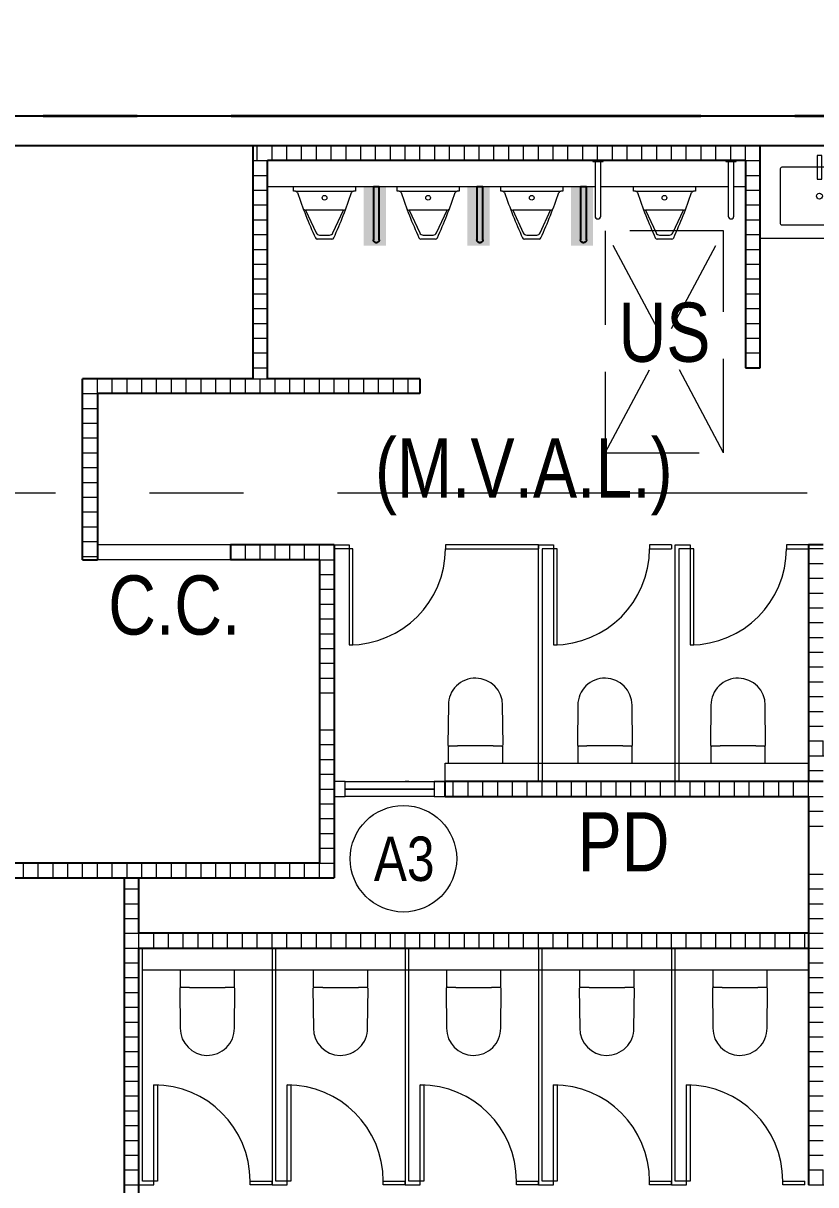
# Model space of a CAD drawing. Header units: millimetres. Extents: x 833576263 to 1668046980, y 817519639 to 1636103653.
# Drawn here: x 834017258 to 834022615, y 818109477 to 818117328 of the extents above; entities that cross this region are included whole.
import ezdxf
from ezdxf.enums import TextEntityAlignment as Align

# ---------------------------------------------------------------- set-up
doc = ezdxf.new("R2010")
doc.units = ezdxf.units.MM
doc.header["$LTSCALE"] = 100
doc.header["$MEASUREMENT"] = 0
doc.linetypes.add('R_P_Grid$0$CENTER', pattern=[50.8, 31.75, -6.35, 6.35, -6.35])
doc.linetypes.add('R_P_LG$0$HIDDEN', pattern=[9.525, 6.35, -3.175])
doc.layers.get('Defpoints').update_dxf_attribs({"color": 170})
doc.layers.add('C_DWG1002P00L0LGGBP$0$C_IMPERMEABLE', color=7, linetype='Continuous', true_color=0xfff0ff)
doc.layers.add('R_P_Grid$0$Defpoints-1', color=5, linetype='Continuous', plot=False)
for name, color, linetype, lineweight in [('R_P_Grid$0$RDA0251-LG', 6, 'R_P_Grid$0$CENTER', 18), ('R_P_Grid$0$RDA9101', 2, 'R_P_Grid$0$CENTER', 35), ('R_P_Grid$0$RDA9101_21A', 2, 'R_P_Grid$0$CENTER', 35), ('R_P_Grid$0$RDA9101_P46A', 2, 'R_P_Grid$0$CENTER', 35), ('R_P_LG$0$RDA04011', 4, 'Continuous', 25), ('R_P_LG$0$RDA04031', 3, 'Continuous', 25), ('R_P_LG$0$RDA0506', 7, 'Continuous', 18), ('R_P_LG$0$RDA0621', 7, 'Continuous', 13), ('R_P_LG$0$RDA0624', 7, 'Continuous', 13), ('R_P_LG$0$RDA2202', 3, 'Continuous', 25), ('R_P_LG$0$RDA2203', 11, 'Continuous', 25), ('R_P_LG$0$RDA2301', 7, 'Continuous', 18), ('R_P_LG$0$RDA3151', 1, 'Continuous', 18), ('R_P_LG$0$RDA7401', 4, 'Continuous', 18), ('R_P_LG$0$RDA8301', 7, 'Continuous', 18)]:
    doc.layers.add(name, color=color, linetype=linetype, lineweight=lineweight)
doc.layers.add('R_P_LG$0$7-SANI', color=4, linetype='Continuous')
doc.layers.add('X-REF', color=7, linetype='Continuous')
doc.styles.add('R_P_LG$0$Arial', font='arial.ttf', dxfattribs={"width": 0.8})
doc.styles.add('R_P_LG$0$romans', font='arial.ttf', dxfattribs={"width": 0.8})

# ---------------------------------------------------------------- blocks, each defined once
blk = doc.blocks.new('R_P_Grid')
at = {"layer": 'R_P_Grid$0$Defpoints-1'}
blk.add_lwpolyline([(834116993, 818077298.7), (834126573.4, 818091401.7), (834130474, 818097143.7), (834143758.4, 818116699.7), (833974486.8, 818116699.7, 0.053492), (833969964, 818084413.7), (833969890, 818040226.7), (833984641, 818026700), (834067586.5, 818026987.1), (834108001, 818027127, -0.149865)], format="xyb", close=True, dxfattribs=at)
at = {"layer": 'R_P_Grid$0$RDA0251-LG'}
blk.add_line((834144477.3, 818114151.7), (833964515, 818114151.7), dxfattribs=at)
at = {"layer": 'R_P_Grid$0$RDA9101', "flags": 128}
blk.add_lwpolyline([(833974486.8, 818116699.7, -0.169964), (834030052, 818200999.7), (834029850, 818232686.7), (834045337, 818251945.7), (834236230, 818252048.7), (834176136, 818164362.7), (834143758.4, 818116699.7)], format="xyb", dxfattribs=at)
at = {"layer": 'R_P_Grid$0$RDA9101_21A'}
blk.add_lwpolyline([(834116993, 818077298.7), (834130474, 818097143.7), (834143758.4, 818116699.7), (833974486.8, 818116699.7, 0.053492), (833969964, 818084413.7), (833969890, 818040226.7), (833984641, 818026700), (834067586.5, 818026987.1), (834108001, 818027127, -0.149865)], format="xyb", close=True, dxfattribs=at)
at = {"layer": 'R_P_Grid$0$RDA9101_P46A'}
blk.add_lwpolyline([(834116993, 818077298.7), (834130474, 818097143.7), (834143758.4, 818116699.7), (833974486.8, 818116699.7, 0.053492), (833969964, 818084413.7), (833969890, 818040226.7), (833969957.4, 818008440.1, 0.055554), (834021539.8, 818015825.8, -0.033277), (834067877.4, 818024578), (834068728.4, 818017529.2, 0.016181), (834046498.6, 818014112.4, 0.157973), (834065282.7, 817978992.6, 0.138118), (834075161, 817973700.8, 0.071995), (834091040.6, 817972530.6, 0.072374), (834117284.3, 817982913.2, -0.01704), (834113742.4, 817988285.2), (834114198.4, 817992921.6, 0.145882), (834113708.6, 817995445.6, -0.036519), (834108440.4, 818007620.1, -0.199728), (834109168.7, 818019975.9, -0.020845), (834108001, 818027127, -0.149865)], format="xyb", close=True, dxfattribs=at)
blk = doc.blocks.new('R_P_LG$0$P46A_Sanit_Partition - 900 _W_  x 1600 _D_ x 2200 _H_ _ 650 x2050 _DOOR_-6221170-LG_F _5_000 Mpd_')
at = {"layer": 'R_P_LG$0$RDA7401'}
for p, q in [((-53.8, 1650), (47.8, 1650)), ((-53.8, 50), (-53.8, 1650)), ((47.8, 1650), (47.8, 1624.6)), ((846.2, 1650), (697.8, 1650)), ((697.8, 1650), (697.8, 1624.6)), ((846.2, 1650), (846.2, 1624.6)), ((-28.4, 1624.6), (-28.4, 50)), ((47.8, 1624.6), (-28.4, 1624.6)), ((73.2, 1624.6), (47.8, 1624.6)), ((47.8, 1624.6), (47.8, 974.6)), ((73.2, 974.6), (73.2, 1624.6)), ((697.8, 1624.6), (846.2, 1624.6)), ((47.8, 974.6), (73.2, 974.6)), ((-28.4, 50), (-53.8, 50)), ((-53.8, 50), (-28.4, 50)), ((-28.4, 50), (846.2, 50))]:
    blk.add_line(p, q, dxfattribs=at)
blk.add_arc((47.8, 1624.6), 650, 270, 0, dxfattribs=at)
blk = doc.blocks.new('R_P_LG$0$P46A_Sanit_W_M_W_C - RDA_SANIT_W_M_W_C-1171572-LG_F _5_000 Mpd_')
at = {"layer": 'R_P_LG$0$RDA7401'}
for p, q in [((-183.9, 0), (-183.9, -115)), ((183.9, -115), (183.9, 0)), ((-186.3, -124.1), (-183.3, -391.8)), ((-183.9, -115), (-177.2, -115)), ((-178.6, -115), (-120.1, -115)), ((-120.1, -118.8), (-120.1, -115)), ((121.4, -118.8), (-120.1, -118.8)), ((121.4, -115), (181.4, -115)), ((121.4, -115), (121.4, -118.8)), ((177.2, -115), (183.9, -115)), ((183.3, -391.8), (186.3, -124.1))]:
    blk.add_line(p, q, dxfattribs=at)
for start, end in [(180, 269.09757), (269.09757, 0)]:
    blk.add_arc((0, -391.8), 183.3, start, end, dxfattribs=at)
for centre, start_param, end_param in [((-177.2, -124.1), 1.570796, 3.141593), ((177.2, -124.1), 0, 1.570796)]:
    blk.add_ellipse(centre, major_axis=(9.1, 0), ratio=1, start_param=start_param, end_param=end_param, dxfattribs=at)
blk = doc.blocks.new('R_P_LG$0$P46A_Sanit_Partition - 900 _W_  x 1600 _D_ x 2200 _H_ _ 650 x2050 _DOOR_-V95-LG_F _5_000 Mpd_')
at = {"layer": 'R_P_LG$0$RDA7401'}
for p, q in [((-28.4, -50), (-53.8, -50)), ((-53.8, -50), (-53.8, -1650)), ((-53.8, -50), (-28.4, -50)), ((-28.4, -1624.6), (-28.4, -50)), ((-28.4, -50), (846.2, -50)), ((47.8, -974.6), (73.2, -974.6)), ((47.8, -1624.6), (47.8, -974.6)), ((73.2, -974.6), (73.2, -1624.6)), ((47.8, -1624.6), (-28.4, -1624.6)), ((73.2, -1624.6), (47.8, -1624.6)), ((47.8, -1650), (47.8, -1624.6)), ((697.8, -1624.6), (846.2, -1624.6)), ((697.8, -1650), (697.8, -1624.6)), ((846.2, -1650), (846.2, -1624.6)), ((-53.8, -1650), (47.8, -1650)), ((846.2, -1650), (697.8, -1650))]:
    blk.add_line(p, q, dxfattribs=at)
blk.add_arc((47.8, -1624.6), 650, 0, 90, dxfattribs=at)
blk = doc.blocks.new('R_P_LG$0$P46A_Sanit_Urinal - RDA_SANIT_Urinal-1173893-LG_F _5_000 Mpd_')
at = {"layer": 'R_P_LG$0$RDA7401'}
for p, q in [((834015809.3, 818089098.3), (834015809.3, 818089111.3)), ((834015809.3, 818089111.3), (834015840, 818089111.3)), ((834015809.3, 818089098.3), (834015809.3, 818088705.2)), ((834015840, 818089111.3), (834015840, 818088692.2)), ((834015679, 818089029.6), (834015526.7, 818088958.6)), ((834015679, 818088773.9), (834015679, 818089029.6)), ((834015484.1, 818088851.9), (834015484.1, 818088951.3)), ((834015512, 818088935.5), (834015512, 818088867.9)), ((834015526.7, 818088844.8), (834015679, 818088773.9)), ((834015809.3, 818088692.2), (834015809.3, 818088705.2)), ((834015840, 818088692.2), (834015809.3, 818088692.2))]:
    blk.add_line(p, q, dxfattribs=at)
for centre, radius, start, end in [((834016746.6, 818086239.3), 2998.9, 108.41036, 114.70381), ((834015794.9, 818089098.3), 14.3, 288.41036, 0), ((834016746.6, 818091570.3), 3004.7, 245.34801, 251.62732)]:
    blk.add_arc(centre, radius, start, end, dxfattribs=at)
for centre, major_axis, start_param, end_param in [((834015703.6, 818089025.7), (-7.7, 23.7), 0.360703, 1.101496), ((834015499.9, 818088949.3), (-10.5, 11.9), 5.990287, 7.007246), ((834015537.4, 818088935.5), (24.8, 5.5), 1.788866, 2.923523), ((834015499.9, 818088853.8), (-15.5, 3.4), 0.337804, 1.355667), ((834015537.4, 818088867.9), (0, 25.4), 1.570796, 2.705453), ((834015703.6, 818088777.7), (7.7, 23.7), 2.040097, 2.780889), ((834015795, 818088705.2), (14.3, 0), 0, 1.250133)]:
    blk.add_ellipse(centre, major_axis=major_axis, ratio=1, start_param=start_param, end_param=end_param, dxfattribs=at)
blk.add_ellipse((834015763.8, 818088901.7), major_axis=(0, 15.9), ratio=1, dxfattribs=at)
blk = doc.blocks.new('R_P_LG$0$RDA_SANIT_Urinal_Division - RDA_SANIT_Urinal_Division-7745025-LG_F _5_000 Mpd_')
at = {"layer": 'Defpoints'}
for p, q in [((-20, 0), (-20, -360)), ((-20, 0), (20, 0)), ((20, -360), (20, 0))]:
    blk.add_line(p, q, dxfattribs=at)
blk.add_open_spline([(20, -360), (20, -361.7), (19.7, -364.4), (18.5, -367.7), (17.6, -369.6), (16.6, -371.1), (15.6, -372.5), (14.5, -373.9), (13.2, -375), (11.8, -376.2), (10, -377.4), (7.7, -378.5), (4.4, -379.7), (0, -380.2), (-4.4, -379.7), (-7.7, -378.5), (-10, -377.4), (-11.8, -376.2), (-13.2, -375), (-14.5, -373.9), (-15.9, -372.2), (-17.1, -370.4), (-18, -368.9), (-18.7, -367.3), (-19.7, -364.4), (-20, -361.7), (-20, -360)], degree=3, knots=[0, 0, 0, 0, 0.083333, 0.125, 0.166667, 0.1875, 0.208333, 0.25, 0.270833, 0.291667, 0.333333, 0.375, 0.416667, 0.5, 0.583333, 0.625, 0.666667, 0.708333, 0.729167, 0.75, 0.791667, 0.833333, 0.854167, 0.875, 0.916667, 1, 1, 1, 1], dxfattribs=at)
blk = doc.blocks.new('R_P_LG$0$AP_600')
at = {"layer": 'R_P_LG$0$RDA3151'}
for points in [[(0, 0), (75, 0), (75, 100), (0, 100)], [(75, 50), (75, 100), (675, 100), (675, 50)], [(675, 0), (750, 0), (750, 100), (675, 100)], [(75, 0), (75, 50), (675, 50), (675, 0)]]:
    blk.add_lwpolyline(points, close=True, dxfattribs=at)
blk = doc.blocks.new('R_P_LG$0$WB-2')
at = {"layer": 'R_P_LG$0$RDA7401'}
blk.add_lwpolyline([(30, -265), (400, -265, 0.414214), (410, -255), (410, 255, 0.414214), (400, 265), (30, 265, 0.414214), (20, 255), (20, -255, 0.414214)], format="xyb", close=True, dxfattribs=at)
blk.add_circle((215, 0), 20, dxfattribs=at)
blk = doc.blocks.new('R_P_LG$0$F-2')
at = {"layer": 'R_P_LG$0$RDA7401'}
blk.add_lwpolyline([(-15, -200), (15, -200), (15, -40), (-15, -40)], close=True, dxfattribs=at)
blk = doc.blocks.new('*U595')
at = {"layer": 'R_P_LG$0$7-SANI'}
blk.add_blockref('R_P_LG$0$F-2', (0, 205.8), dxfattribs=at)
at = {"layer": 'R_P_LG$0$7-SANI', "rotation": 270}
blk.add_blockref('R_P_LG$0$WB-2', (0, 105.8), dxfattribs=at)
blk = doc.blocks.new('*U596')
at = {"layer": 'R_P_LG$0$RDA7401', "color": 0, "linetype": 'ByBlock', "lineweight": -2, "transparency": 16777216}
for p in [(0, 0), (650, 0), (1300, 0), (1950, 0)]:
    blk.add_blockref('*U595', p, dxfattribs=at)
blk = doc.blocks.new('R_P_LG')
at = {"layer": 'R_P_LG$0$RDA0621'}
h = blk.add_hatch(dxfattribs=at)
h.set_pattern_fill('_USER', color=256, scale=100, double=1, pattern_type=0)
h.set_pattern_definition([(0, (834022140, 818116399.7), (0, 100), []), (90, (834022140, 818116399.7), (-100, 6e-15), [])])
h.paths.add_polyline_path([(834022240, 818116499.7), (834018810, 818116499.7), (834018810, 818116399.7), (834022140, 818116399.7), (834022140, 818114999.7), (834022240, 818114999.7)])
h = blk.add_hatch(dxfattribs=at)
h.set_pattern_fill('_USER', color=256, scale=100, double=1, pattern_type=0)
h.set_pattern_definition([(0, (834018910, 818116399.7), (0, 100), []), (90, (834018910, 818116399.7), (-100, 6e-15), [])])
h.paths.add_polyline_path([(834018910, 818116404.7), (834018810, 818116404.7), (834018810, 818114999.7), (834018910, 818114999.7)])
h = blk.add_hatch(dxfattribs=at)
h.set_pattern_fill('_USER', color=256, scale=100, double=1, pattern_type=0)
h.set_pattern_definition([(0, (834017760, 818114824.7), (0, 100), []), (90, (834017760, 818114824.7), (-100, 6e-15), [])])
h.paths.add_polyline_path([(834019940, 818114924.7), (834017660, 818114924.7), (834017660, 818113701.7), (834017760, 818113701.7), (834017760, 818114824.7), (834019940, 818114824.7)])
h = blk.add_hatch(dxfattribs=at)
h.set_pattern_fill('_USER', color=256, scale=100, double=1, pattern_type=0)
h.set_pattern_definition([(0, (834019260, 818113701.7), (0, 100), []), (90, (834019260, 818113701.7), (-100, 6e-15), [])])
h.paths.add_polyline_path([(834019360, 818113801.7), (834018660, 818113801.7), (834018660, 818113701.7), (834019260, 818113701.7), (834019260, 818112773.2786), (834019360, 818112773.2786)])
h = blk.add_hatch(dxfattribs=at)
h.set_pattern_fill('_USER', color=256, scale=100, double=1, pattern_type=0)
h.set_pattern_definition([(0, (834022665, 818112376.7), (0, 100), []), (90, (834022665, 818112376.7), (-100, 6e-15), [])])
h.paths.add_polyline_path([(834025040, 818112476.7), (834023840, 818112476.7), (834023740, 818112476.7), (834022665, 818112476.7), (834022665, 818113801.7), (834022565, 818113801.7), (834022565, 818112201.7), (834022665, 818112201.7), (834022665, 818112376.7), (834023360, 818112376.7), (834023460, 818112376.7), (834025040, 818112376.7)])
h = blk.add_hatch(dxfattribs=at)
h.set_pattern_fill('_USER', color=256, scale=100, double=1, pattern_type=0)
h.set_pattern_definition([(0, (834019260, 818111651.7), (0, 100), []), (90, (834019260, 818111651.7), (-100, 6e-15), [])])
h.paths.add_polyline_path([(834013040, 818111551.7), (834019360, 818111551.7), (834019360, 818112618.2786), (834019260, 818112618.2786), (834019260, 818111651.7), (834013040, 818111651.7)])
h = blk.add_hatch(dxfattribs=at)
h.set_pattern_fill('_USER', color=256, scale=100, double=1, pattern_type=0)
h.set_pattern_definition([(0, (834022565, 818112101.7), (0, 100), []), (90, (834022565, 818112101.7), (-100, 6e-15), [])])
h.paths.add_polyline_path([(834022665, 818112201.7), (834020110, 818112201.7), (834020110, 818112101.7), (834022565, 818112101.7), (834022565, 818111828.2786), (834022665, 818111828.2786)])
h = blk.add_hatch(dxfattribs=at)
h.set_pattern_fill('_USER', color=256, scale=100, double=1, pattern_type=0)
h.set_pattern_definition([(0, (834022565, 818109476.7), (0, 100), []), (90, (834022565, 818109476.7), (-100, 6e-15), [])])
h.paths.add_polyline_path([(834024990, 818109676.7), (834023440, 818109676.7), (834023440, 818109576.7), (834022665, 818109576.7), (834022665, 818111640.2786), (834022565, 818111640.2786), (834022565, 818109476.7), (834023740, 818109476.7), (834023840, 818109476.7), (834024990, 818109476.7)])
h = blk.add_hatch(dxfattribs=at)
h.set_pattern_fill('_USER', color=256, scale=100, double=1, pattern_type=0)
h.set_pattern_definition([(0, (834018040, 818111176.7), (0, 100), []), (90, (834018040, 818111176.7), (-100, 6e-15), [])])
h.paths.add_polyline_path([(834017940, 818109001.7), (834018040, 818109001.7), (834018040, 818111076.7), (834022565, 818111076.7), (834022565, 818111176.7), (834018040, 818111176.7), (834018040, 818111551.7), (834017940, 818111551.7)])
at = {"layer": 'R_P_LG$0$RDA0624', "lineweight": 18}
h = blk.add_hatch(dxfattribs=at)
h.set_pattern_fill('DOTS', color=4, scale=90, angle=45, style=0)
h.set_pattern_definition([(45, (0, 0), (-50.513940681, 151.541822043), [0, -142.875])])
edge = h.paths.add_edge_path()
edge.add_arc((834065390, 818020126.7), 13000, 75, 90)
edge.add_line((834065390, 818033126.7), (833989233.5977, 818033126.7))
edge.add_arc((833989233.5977, 818040126.7), 7000, 227.47847394, 269.99999999, ccw=False)
edge.add_line((833984502.5276, 818034967.5358), (833978583.9299, 818040395.0234))
edge.add_arc((833983315, 818045554.1877), 7000, 180, 227.47847394, ccw=False)
edge.add_line((833976315, 818045554.1877), (833976315, 818098726.7))
edge.add_arc((833983314.9761, 818098726.7099), 6999.9761, 115.841715, 180.00008101, ccw=False)
edge.add_line((833980263.7812, 818105026.7), (834002230.1033, 818105026.7))
edge.add_line((834002230.1033, 818105026.7), (834002230.4132, 818116699.7))
edge.add_line((834002230.4132, 818116699.7), (833958315, 818116699.7))
edge.add_line((833958315, 818116699.7), (833958315, 818110699.7))
edge.add_line((833958315, 818110699.7), (833963315, 818110699.7))
edge.add_arc((833963315, 818103699.7), 7000, 0, 90, ccw=False)
edge.add_line((833970315, 818103699.7), (833970315, 818045554.1877))
edge.add_arc((833983315, 818045554.1877), 13000, 180, 227.47847393)
edge.add_line((833974528.727, 818035972.8826), (833980447.3247, 818030545.395))
edge.add_arc((833989233.5977, 818040126.7), 13000, 227.47847393, 270)
edge.add_line((833989233.5977, 818027126.7), (834065245.1822, 818027126.7))
edge.add_arc((834065245.1822, 818019026.7), 8100, 75, 90, ccw=False)
edge.add_line((834067341.6165, 818026850.6992), (834090782.7579, 818020569.6643))
edge.add_arc((834094147.4055, 818033126.7), 13000, 255, 270)
edge.add_line((834094147.4055, 818020126.7), (834118759.2741, 818020126.7))
edge.add_arc((834118759.2741, 818033126.7), 13000, 270, 282.26165437)
edge.add_line((834121520.1679, 818020423.257), (834124956.9903, 818021170.1963))
edge.add_arc((834126677.2395, 818013254.9741), 8100, 20.44433993, 102.26165437, ccw=False)
edge.add_arc((834190761.1764, 818035930.696), 59878.7776, 183.670517332, 199.356395537, ccw=False)
edge.add_line((834131005.2286, 818032097.3284), (834127870.7181, 818029996.4247))
edge.add_line((834127870.7181, 818029996.4247), (834126362.9837, 818029715.8154))
edge.add_arc((834117071.8823, 818047426.7), 20000, 270, 297.68143099, ccw=False)
edge.add_line((834117071.8823, 818027426.7), (834089164.0869, 818027426.7))
edge.add_arc((834089164.0869, 818033426.7), 6000, 255.00000001, 270, ccw=False)
edge.add_line((834087611.1726, 818027631.1451), (834068754.6476, 818032683.7357))
at = {"layer": 'R_P_LG$0$RDA0506'}
blk.add_circle((834019828.1947, 818111680.4468), 360, dxfattribs=at)
at = {"layer": 'R_P_LG$0$RDA0621'}
blk.add_line((834018810, 818114924.7), (834018910, 818114924.7), dxfattribs=at)
at = {"layer": 'R_P_LG$0$RDA2202'}
for p, q in [((834143758.4296, 818116699.7), (834008274.4841, 818116699.7)), ((834143380.7882, 818116499.7), (834008290, 818116499.7))]:
    blk.add_line(p, q, dxfattribs=at)
at = {"layer": 'R_P_LG$0$RDA2203'}
for p, q in [((834018810, 818116499.7), (834018810, 818114924.7)), ((834022240, 818116499.7), (834018810, 818116499.7)), ((834022240, 818114999.7), (834022240, 818116499.7)), ((834018910, 818114924.7), (834018910, 818116399.7)), ((834022140, 818116399.7), (834018910, 818116399.7)), ((834022140, 818116399.7), (834022140, 818114999.7)), ((834022140, 818114999.7), (834022240, 818114999.7)), ((834017660, 818113701.7), (834017660, 818114924.7)), ((834018810, 818114924.7), (834017660, 818114924.7)), ((834019940, 818114924.7), (834018910, 818114924.7)), ((834019940, 818114924.7), (834019940, 818114824.7)), ((834017760, 818114824.7), (834017760, 818113701.7)), ((834019940, 818114824.7), (834017760, 818114824.7)), ((834019360, 818113801.7), (834018660, 818113801.7)), ((834018660, 818113801.7), (834018660, 818113701.7)), ((834019360, 818113801.7), (834019360, 818111551.7)), ((834022565, 818113801.7), (834022565, 818112201.7)), ((834022665, 818113801.7), (834022565, 818113801.7)), ((834017660, 818113701.7), (834017760, 818113701.7)), ((834019260, 818113701.7), (834018660, 818113701.7)), ((834019260, 818113701.7), (834019260, 818111651.7)), ((834022665, 818112201.7), (834020110, 818112201.7)), ((834020110, 818112101.7), (834020110, 818112201.7)), ((834020110, 818112101.7), (834022565, 818112101.7)), ((834022565, 818112101.7), (834022565, 818109476.7)), ((834019260, 818111651.7), (834013040, 818111651.7)), ((834013040, 818111551.7), (834019360, 818111551.7)), ((834017940, 818111551.7), (834017940, 818109001.7)), ((834018040, 818111176.7), (834018040, 818111551.7)), ((834022565, 818111176.7), (834018040, 818111176.7)), ((834018040, 818111076.7), (834022565, 818111076.7)), ((834018040, 818109001.7), (834018040, 818111076.7))]:
    blk.add_line(p, q, dxfattribs=at)
at = {"layer": 'R_P_LG$0$RDA2301'}
for p, q in [((834018660, 818113801.7), (834017760, 818113801.7)), ((834018660, 818113701.7), (834017760, 818113701.7))]:
    blk.add_line(p, q, dxfattribs=at)
at = {"layer": 'R_P_LG$0$RDA7401'}
for p, q in [((834021107.5, 818116399.7), (834021107.5, 818116394.7)), ((834021107.5, 818116399.7), (834021142.5, 818116399.7)), ((834021107.5, 818116394.7), (834021142.5, 818116394.7)), ((834021123.5, 818116394.7), (834021123.5, 818116024.7)), ((834021142.5, 818116399.7), (834021177.5, 818116399.7)), ((834021142.5, 818116394.7), (834021177.5, 818116394.7)), ((834021161.5, 818116024.7), (834021161.5, 818116394.7)), ((834021177.5, 818116394.7), (834021177.5, 818116399.7)), ((834022007.5, 818116399.7), (834022007.5, 818116394.7)), ((834022007.5, 818116399.7), (834022042.5, 818116399.7)), ((834022007.5, 818116394.7), (834022042.5, 818116394.7)), ((834022023.5, 818116394.7), (834022023.5, 818116024.7)), ((834022042.5, 818116399.7), (834022077.5, 818116399.7)), ((834022042.5, 818116394.7), (834022077.5, 818116394.7)), ((834022061.5, 818116024.7), (834022061.5, 818116394.7)), ((834022077.5, 818116394.7), (834022077.5, 818116399.7)), ((834018910, 818116224.7), (834021123.5, 818116224.7)), ((834021161.5, 818116224.7), (834022023.5, 818116224.7)), ((834022061.5, 818116224.7), (834022140, 818116224.7)), ((834022240, 818115874.7), (834024990, 818115874.7)), ((834019360, 818113801.7), (834019461.6, 818113801.7)), ((834019461.6, 818113776.3), (834019360, 818113776.3)), ((834019461.6, 818113801.7), (834019461.6, 818113776.3)), ((834019487, 818113776.3), (834019461.6, 818113776.3)), ((834019461.6, 818113776.3), (834019461.6, 818113126.3)), ((834019487, 818113126.3), (834019487, 818113776.3)), ((834020740, 818113801.7), (834020111.6, 818113801.7)), ((834020111.6, 818113801.7), (834020111.6, 818113776.3)), ((834020111.6, 818113776.3), (834020740, 818113776.3)), ((834020740, 818113801.7), (834020740, 818113776.3)), ((834019461.6, 818113126.3), (834019487, 818113126.3)), ((834019865.4, 818112201.7), (834019840, 818112201.7)), ((834019840, 818112201.7), (834019865.4, 818112201.7)), ((834019865.4, 818112201.7), (834020740, 818112201.7))]:
    blk.add_line(p, q, dxfattribs=at)
at = {"layer": 'R_P_LG$0$RDA7401', "color": 7, "lineweight": 18}
for p, q in [((834020110, 818112326.7), (834022565, 818112326.7)), ((834020110, 818112201.7), (834020110, 818112326.7)), ((834022565, 818110926.7), (834018065.4, 818110926.7))]:
    blk.add_line(p, q, dxfattribs=at)
at = {"layer": 'R_P_LG$0$RDA7401'}
for centre, radius, start in [((834021142.5, 818116024.7), 19, 180), ((834022042.5, 818116024.7), 19, 180), ((834019461.6, 818113776.3), 650, 270)]:
    blk.add_arc(centre, radius, start, 0, dxfattribs=at)
at = {"layer": 'R_P_LG$0$RDA8301', "linetype": 'R_P_LG$0$HIDDEN'}
for p, q in [((834021192.5, 818114424.7), (834021992.5, 818115924.7)), ((834021992.5, 818114424.7), (834021192.5, 818115924.7))]:
    blk.add_line(p, q, dxfattribs=at)
blk.add_lwpolyline([(834021992.5, 818115924.7), (834021192.5, 818115924.7), (834021192.5, 818114424.7), (834021992.5, 818114424.7)], close=True, dxfattribs=at)
at = {"layer": 'R_P_LG$0$RDA3151'}
blk.add_blockref('R_P_LG$0$AP_600', (834019360, 818112101.7), dxfattribs=at)
at = {"layer": 'R_P_LG$0$RDA7401'}
for name, p in [('*U596', (834022640, 818116268.9291)), ('R_P_LG$0$RDA_SANIT_Urinal_Division - RDA_SANIT_Urinal_Division-7745025-LG_F _5_000 Mpd_', (834019645, 818116224.7)), ('R_P_LG$0$RDA_SANIT_Urinal_Division - RDA_SANIT_Urinal_Division-7745025-LG_F _5_000 Mpd_', (834020345, 818116224.7)), ('R_P_LG$0$RDA_SANIT_Urinal_Division - RDA_SANIT_Urinal_Division-7745025-LG_F _5_000 Mpd_', (834021045, 818116224.7)), ('R_P_LG$0$P46A_Sanit_Partition - 900 _W_  x 1600 _D_ x 2200 _H_ _ 650 x2050 _DOOR_-6221170-LG_F _5_000 Mpd_', (834020793.7845, 818112151.7)), ('R_P_LG$0$P46A_Sanit_Partition - 900 _W_  x 1600 _D_ x 2200 _H_ _ 650 x2050 _DOOR_-6221170-LG_F _5_000 Mpd_', (834021718.7845, 818112151.7)), ('R_P_LG$0$P46A_Sanit_Partition - 900 _W_  x 1600 _D_ x 2200 _H_ _ 650 x2050 _DOOR_-V95-LG_F _5_000 Mpd_', (834018093.7845, 818111126.7)), ('R_P_LG$0$P46A_Sanit_Partition - 900 _W_  x 1600 _D_ x 2200 _H_ _ 650 x2050 _DOOR_-V95-LG_F _5_000 Mpd_', (834018993.7845, 818111126.7)), ('R_P_LG$0$P46A_Sanit_Partition - 900 _W_  x 1600 _D_ x 2200 _H_ _ 650 x2050 _DOOR_-V95-LG_F _5_000 Mpd_', (834019893.7845, 818111126.7)), ('R_P_LG$0$P46A_Sanit_Partition - 900 _W_  x 1600 _D_ x 2200 _H_ _ 650 x2050 _DOOR_-V95-LG_F _5_000 Mpd_', (834020793.7845, 818111126.7)), ('R_P_LG$0$P46A_Sanit_Partition - 900 _W_  x 1600 _D_ x 2200 _H_ _ 650 x2050 _DOOR_-V95-LG_F _5_000 Mpd_', (834021693.7845, 818111126.7)), ('R_P_LG$0$P46A_Sanit_W_M_W_C - RDA_SANIT_W_M_W_C-1171572-LG_F _5_000 Mpd_', (834018502.7, 818110926.7)), ('R_P_LG$0$P46A_Sanit_W_M_W_C - RDA_SANIT_W_M_W_C-1171572-LG_F _5_000 Mpd_', (834019402.7, 818110926.7)), ('R_P_LG$0$P46A_Sanit_W_M_W_C - RDA_SANIT_W_M_W_C-1171572-LG_F _5_000 Mpd_', (834020302.7, 818110926.7)), ('R_P_LG$0$P46A_Sanit_W_M_W_C - RDA_SANIT_W_M_W_C-1171572-LG_F _5_000 Mpd_', (834021202.7, 818110926.7)), ('R_P_LG$0$P46A_Sanit_W_M_W_C - RDA_SANIT_W_M_W_C-1171572-LG_F _5_000 Mpd_', (834022102.7, 818110926.7))]:
    blk.add_blockref(name, p, dxfattribs=at)
for name, p, rotation in [('R_P_LG$0$P46A_Sanit_Urinal - RDA_SANIT_Urinal-1173893-LG_F _5_000 Mpd_', (1652108196.7037, -15899615.3), 90), ('R_P_LG$0$P46A_Sanit_Urinal - RDA_SANIT_Urinal-1173893-LG_F _5_000 Mpd_', (1652108896.7037, -15899615.3), 90), ('R_P_LG$0$P46A_Sanit_Urinal - RDA_SANIT_Urinal-1173893-LG_F _5_000 Mpd_', (1652109596.7037, -15899615.3), 90), ('R_P_LG$0$P46A_Sanit_Urinal - RDA_SANIT_Urinal-1173893-LG_F _5_000 Mpd_', (1652110494.2037, -15899615.3), 90), ('R_P_LG$0$P46A_Sanit_W_M_W_C - RDA_SANIT_W_M_W_C-1171572-LG_F _5_000 Mpd_', (834020315, 818112326.7), 180), ('R_P_LG$0$P46A_Sanit_W_M_W_C - RDA_SANIT_W_M_W_C-1171572-LG_F _5_000 Mpd_', (834021190, 818112326.7), 180), ('R_P_LG$0$P46A_Sanit_W_M_W_C - RDA_SANIT_W_M_W_C-1171572-LG_F _5_000 Mpd_', (834022090, 818112326.7), 180)]:
    blk.add_blockref(name, p, dxfattribs=dict(at, rotation=rotation))
at = {"layer": 'R_P_LG$0$RDA04011', "style": 'R_P_LG$0$Arial', "width": 0.8}
blk.add_text('C.C.', height=400, dxfattribs=at).set_placement((834017832.6544, 818113195.7579))
at = {"layer": 'R_P_LG$0$RDA04031', "color": 4, "style": 'R_P_LG$0$Arial', "width": 0.8}
blk.add_text('(M.V.A.L.)', height=400, dxfattribs=at).set_placement((834019636, 818114122.3736))
at = {"layer": 'R_P_LG$0$RDA04031', "style": 'R_P_LG$0$Arial', "width": 0.8}
blk.add_text('PD', height=400, dxfattribs=at).set_placement((834021005.273, 818111595.2177))
at = {"layer": 'R_P_LG$0$RDA0506', "color": 0, "lineweight": 15, "style": 'R_P_LG$0$romans', "width": 0.8}
blk.add_text('A3', height=300, dxfattribs=at).set_placement((834019833.1947, 818111680.4468), align=Align.MIDDLE)
at = {"layer": 'R_P_LG$0$RDA8301', "style": 'R_P_LG$0$romans', "width": 0.8}
blk.add_text('US', height=400, rotation=0.00002732, dxfattribs=at).set_placement((834021592.5, 818115239.8516), align=Align.MIDDLE)
blk = doc.blocks.new('C_DWG1002P00L0LGGBP')
at = {"layer": 'C_DWG1002P00L0LGGBP$0$C_IMPERMEABLE'}
for points in [[(834019560, 818115824.7), (834019710, 818115824.7), (834019710, 818116224.7), (834019560, 818116224.7)], [(834020260, 818115824.7), (834020410, 818115824.7), (834020410, 818116224.7), (834020260, 818116224.7)], [(834020960, 818115824.7), (834021110, 818115824.7), (834021110, 818116224.7), (834020960, 818116224.7)]]:
    blk.add_hatch(color=256, dxfattribs=at).paths.add_polyline_path(points)

msp = doc.modelspace()

# ---------------------------------------------------------------- block references
at = {"layer": 'X-REF'}
for name in ['R_P_LG', 'R_P_Grid', 'C_DWG1002P00L0LGGBP']:
    msp.add_blockref(name, (0, 0), dxfattribs=at)

doc.saveas('drawing.dxf')
